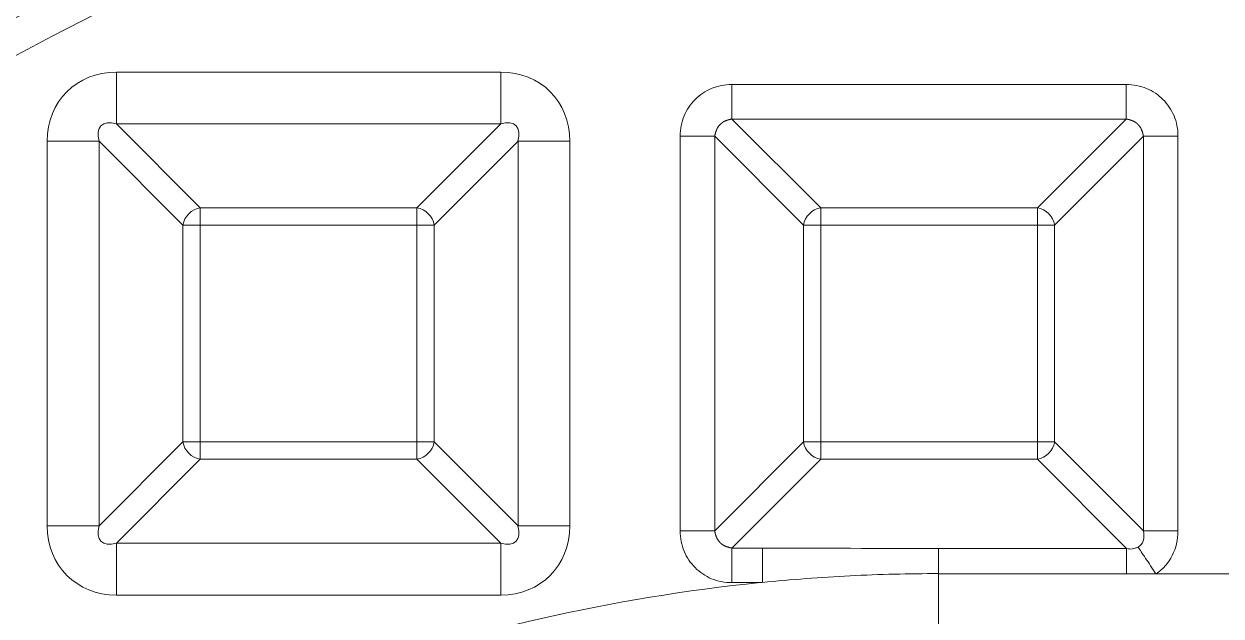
# Model space of a CAD drawing. Header units: millimetres. Extents: x 559 to 1112, y 323 to 643.
# Drawn here: x 680.6 to 712.62, y 543.86 to 559.69 of the extents above; entities that cross this region are included whole.
import ezdxf

# ---------------------------------------------------------------- set-up
doc = ezdxf.new("R2010")
doc.units = ezdxf.units.MM
doc.layers.add('core', color=7, linetype='Continuous', lineweight=20)

msp = doc.modelspace()

# ---------------------------------------------------------------- linework, layer by layer
at = {"layer": 'core', "lineweight": 13}
for p, q in [((693.351, 558.404), (683.07, 558.404)), ((683.07, 557.017), (683.07, 558.404)), ((693.351, 558.404), (693.351, 557.017)), ((710.081, 558.072), (699.538, 558.072)), ((683.07, 557.017), (693.351, 557.017)), ((683.07, 557.017), (685.313, 554.774)), ((691.108, 554.774), (693.351, 557.017)), ((699.538, 557.148), (710.081, 557.148)), ((699.538, 557.148), (701.912, 554.774)), ((707.707, 554.774), (710.081, 557.148)), ((698.152, 556.686), (698.152, 546.143)), ((699.076, 546.143), (699.076, 556.686)), ((701.45, 554.312), (699.076, 556.686)), ((710.543, 556.686), (708.169, 554.312)), ((710.543, 556.686), (710.543, 546.143)), ((711.468, 546.143), (711.468, 556.686)), ((681.221, 556.555), (681.221, 546.274)), ((681.221, 556.555), (682.608, 556.555)), ((682.608, 546.274), (682.608, 556.555)), ((684.851, 554.312), (682.608, 556.555)), ((693.814, 556.555), (691.57, 554.312)), ((693.814, 556.555), (695.2, 556.555)), ((693.814, 556.555), (693.814, 546.274)), ((695.2, 546.274), (695.2, 556.555)), ((691.108, 554.774), (685.313, 554.774)), ((685.313, 554.312), (685.313, 554.774)), ((691.108, 554.774), (691.108, 554.312)), ((707.707, 554.774), (701.912, 554.774)), ((701.912, 554.312), (701.912, 554.774)), ((707.707, 554.774), (707.707, 554.312)), ((684.851, 554.312), (685.313, 554.312)), ((684.851, 554.312), (684.851, 548.517)), ((685.313, 554.312), (691.108, 554.312)), ((685.313, 548.517), (685.313, 554.312)), ((691.108, 554.312), (691.108, 548.517)), ((691.108, 554.312), (691.57, 554.312)), ((691.57, 548.517), (691.57, 554.312)), ((701.45, 554.312), (701.912, 554.312)), ((701.45, 554.312), (701.45, 548.517)), ((701.912, 554.312), (707.707, 554.312)), ((701.912, 548.517), (701.912, 554.312)), ((707.707, 554.312), (707.707, 548.517)), ((707.707, 554.312), (708.169, 554.312)), ((708.169, 548.517), (708.169, 554.312)), ((682.608, 546.274), (684.851, 548.517)), ((685.313, 548.517), (684.851, 548.517)), ((691.108, 548.517), (685.313, 548.517)), ((685.313, 548.055), (685.313, 548.517)), ((691.57, 548.517), (691.108, 548.517)), ((691.108, 548.517), (691.108, 548.055)), ((691.57, 548.517), (693.814, 546.274)), ((699.076, 546.143), (701.45, 548.517)), ((701.912, 548.517), (701.45, 548.517)), ((707.707, 548.517), (701.912, 548.517)), ((701.912, 548.055), (701.912, 548.517)), ((708.169, 548.517), (707.707, 548.517)), ((707.707, 548.517), (707.707, 548.055)), ((708.169, 548.517), (710.543, 546.143)), ((685.313, 548.055), (683.07, 545.811)), ((685.313, 548.055), (691.108, 548.055)), ((693.351, 545.811), (691.108, 548.055)), ((701.912, 548.055), (699.538, 545.681)), ((701.912, 548.055), (707.707, 548.055)), ((710.095, 545.667), (707.707, 548.055)), ((682.608, 546.274), (681.221, 546.274)), ((695.2, 546.274), (693.814, 546.274)), ((711.468, 546.143), (710.543, 546.143)), ((683.07, 544.425), (683.07, 545.811)), ((693.351, 545.811), (683.07, 545.811)), ((693.351, 545.811), (693.351, 544.425)), ((700.353, 545.681), (699.538, 545.681)), ((700.353, 545.681), (700.353, 544.76)), ((710.095, 545.667), (705.061, 545.668)), ((699.538, 544.756), (700.289, 544.756)), ((705.061, 544.996), (710.095, 544.996)), ((710.881, 544.996), (710.888, 544.996)), ((710.888, 544.996), (715.292, 544.996)), ((683.07, 544.425), (693.351, 544.425))]:
    msp.add_line(p, q, dxfattribs=at)
for centre, radius, start, end in [((719.145, 493.318), 100.6, 102.90589, 234.03401), ((719.145, 493.318), 100.175, 102.90589, 234.02621), ((719.145, 493.318), 99.403, 102.30628, 234.05643), ((719.145, 493.318), 99.101, 102.30628, 234.08425), ((719.145, 493.318), 99.011, 102.22118, 234.09442), ((719.145, 487.282), 81.386, 111.93998, 122.1306), ((705.061, 497.342), 47.654, 95.7469, 124.2087)]:
    msp.add_arc(centre, radius, start, end, dxfattribs=at)
for centre, major_axis, ratio, start_param, end_param in [((683.411, 556.214), (-1.665, 1.665), 0.854588, 5.576034, 6.990337), ((693.01, 556.214), (1.665, 1.665), 0.854588, 5.576034, 6.990337), ((683.411, 556.214), (-0.753, 0.753), 0.472398, 5.576034, 6.990337), ((693.01, 556.214), (0.753, 0.753), 0.472398, 5.576034, 6.990337), ((685.313, 554.312), (0.356, 0.356), 0.854588, 0.863645, 2.277948), ((691.108, 554.312), (0.356, -0.356), 0.854588, 0.863645, 2.277948), ((701.912, 554.312), (0.356, 0.356), 0.854588, 0.863645, 2.277948), ((707.707, 554.312), (0.356, -0.356), 0.854588, 0.863645, 2.277948), ((685.313, 548.517), (-0.356, 0.356), 0.854588, 0.863645, 2.277948), ((691.108, 548.517), (-0.356, -0.356), 0.854588, 0.863645, 2.277948), ((701.912, 548.517), (-0.356, 0.356), 0.854588, 0.863645, 2.277948), ((707.707, 548.517), (-0.356, -0.356), 0.854588, 0.863645, 2.277948), ((683.411, 546.615), (-1.665, -1.665), 0.854588, 5.576034, 6.990337), ((683.411, 546.615), (0.753, 0.753), 0.472398, 2.434441, 3.848744), ((693.01, 546.615), (1.665, -1.665), 0.854588, 5.576034, 6.990337), ((693.01, 546.615), (-0.753, 0.753), 0.472398, 2.434441, 3.848744), ((709.825, 546.399), (-0.641, 0.641), 0.555158, 2.976246, 3.848744), ((709.825, 546.399), (-1.249, 1.249), 0.854588, 2.981525, 3.848744)]:
    msp.add_ellipse(centre, major_axis=major_axis, ratio=ratio, start_param=start_param, end_param=end_param, dxfattribs=at)
for points in [[(688.407, 563.599), (686.933, 563.005), (684.019, 561.732), (679.766, 559.573), (675.646, 557.171), (671.671, 554.535), (667.856, 551.672), (664.213, 548.594), (660.754, 545.31), (657.492, 541.83), (654.436, 538.168), (651.598, 534.335), (648.986, 530.344), (646.61, 526.209), (644.477, 521.943), (642.595, 517.56), (640.97, 513.076), (640.062, 510.029), (639.652, 508.493)], [(699.538, 558.072), (699.44, 558.072), (699.25, 558.054), (698.987, 557.975), (698.752, 557.848), (698.547, 557.677), (698.376, 557.472), (698.249, 557.237), (698.17, 556.974), (698.152, 556.784), (698.152, 556.686)], [(711.468, 556.686), (711.467, 556.784), (711.449, 556.974), (711.37, 557.237), (711.243, 557.472), (711.073, 557.677), (710.868, 557.848), (710.632, 557.975), (710.369, 558.054), (710.179, 558.072), (710.081, 558.072)], [(698.152, 546.143), (698.152, 546.045), (698.17, 545.855), (698.249, 545.592), (698.376, 545.356), (698.547, 545.151), (698.752, 544.981), (698.987, 544.854), (699.25, 544.775), (699.44, 544.757), (699.538, 544.756)], [(705.061, 545.668), (703.492, 545.668), (701.923, 545.681), (700.353, 545.681)], [(710.399, 545.708), (710.375, 545.695), (710.325, 545.673), (710.247, 545.655), (710.17, 545.654), (710.12, 545.662), (710.095, 545.667)], [(700.289, 544.756), (700.307, 544.758), (700.324, 544.76), (700.341, 544.762)], [(705.061, 543.302), (705.061, 543.867), (705.061, 544.432), (705.061, 544.996)]]:
    msp.add_open_spline(points, degree=3, dxfattribs=at)
for points, knots in [([(699.538, 557.148), (699.538, 557.167), (699.538, 557.212), (699.538, 557.298), (699.538, 557.402), (699.538, 557.559), (699.538, 557.781), (699.538, 557.974), (699.538, 558.072)], [0, 0, 0, 0, 0.125, 0.25, 0.375, 0.5, 0.75, 1, 1, 1, 1]), ([(710.081, 558.072), (710.081, 557.974), (710.081, 557.781), (710.081, 557.559), (710.081, 557.402), (710.081, 557.298), (710.081, 557.212), (710.081, 557.167), (710.081, 557.148)], [0, 0, 0, 0, 0.25, 0.5, 0.625, 0.75, 0.875, 1, 1, 1, 1]), ([(699.076, 556.686), (699.077, 556.691), (699.078, 556.7), (699.081, 556.713), (699.083, 556.727), (699.086, 556.74), (699.089, 556.752), (699.093, 556.765), (699.096, 556.777), (699.099, 556.789), (699.103, 556.801), (699.107, 556.812), (699.111, 556.824), (699.115, 556.835), (699.119, 556.845), (699.123, 556.856), (699.127, 556.866), (699.132, 556.876), (699.136, 556.885), (699.141, 556.895), (699.146, 556.904), (699.15, 556.912), (699.155, 556.921), (699.16, 556.929), (699.165, 556.936), (699.17, 556.944), (699.176, 556.951), (699.181, 556.958), (699.187, 556.965), (699.192, 556.972), (699.198, 556.978), (699.204, 556.985), (699.21, 556.991), (699.216, 556.997), (699.222, 557.003), (699.228, 557.009), (699.234, 557.015), (699.241, 557.021), (699.247, 557.027), (699.253, 557.032), (699.26, 557.038), (699.267, 557.043), (699.274, 557.049), (699.282, 557.054), (699.289, 557.059), (699.297, 557.065), (699.305, 557.07), (699.313, 557.074), (699.322, 557.079), (699.331, 557.084), (699.34, 557.089), (699.35, 557.093), (699.36, 557.098), (699.37, 557.102), (699.38, 557.106), (699.391, 557.11), (699.402, 557.114), (699.413, 557.118), (699.424, 557.122), (699.436, 557.125), (699.448, 557.129), (699.46, 557.132), (699.472, 557.135), (699.485, 557.138), (699.498, 557.141), (699.511, 557.143), (699.525, 557.146), (699.534, 557.147), (699.538, 557.148)], [0, 0, 0, 0, 0.020675, 0.040866, 0.060605, 0.07992, 0.098835, 0.117371, 0.135543, 0.153363, 0.170841, 0.187981, 0.204787, 0.22126, 0.237395, 0.25319, 0.268636, 0.283725, 0.29845, 0.312813, 0.326834, 0.340534, 0.353936, 0.367066, 0.379951, 0.392619, 0.4051, 0.417422, 0.429605, 0.441669, 0.453634, 0.465519, 0.477344, 0.48913, 0.500894, 0.512658, 0.524442, 0.536269, 0.548162, 0.560143, 0.572233, 0.584456, 0.596833, 0.609387, 0.62214, 0.635115, 0.648336, 0.661823, 0.675596, 0.689673, 0.704073, 0.718809, 0.733883, 0.749287, 0.765014, 0.781059, 0.797418, 0.814088, 0.831072, 0.848374, 0.866, 0.883965, 0.902284, 0.920977, 0.940067, 0.95958, 0.979547, 1, 1, 1, 1]), ([(710.081, 557.148), (710.086, 557.147), (710.095, 557.146), (710.109, 557.143), (710.122, 557.141), (710.135, 557.138), (710.148, 557.135), (710.16, 557.132), (710.173, 557.128), (710.185, 557.125), (710.196, 557.121), (710.208, 557.117), (710.219, 557.113), (710.23, 557.109), (710.241, 557.105), (710.251, 557.101), (710.261, 557.097), (710.271, 557.092), (710.281, 557.088), (710.29, 557.083), (710.299, 557.079), (710.308, 557.074), (710.316, 557.069), (710.324, 557.064), (710.332, 557.059), (710.339, 557.054), (710.347, 557.048), (710.354, 557.043), (710.361, 557.037), (710.367, 557.032), (710.374, 557.026), (710.38, 557.02), (710.386, 557.014), (710.392, 557.008), (710.398, 557.002), (710.404, 556.996), (710.41, 556.99), (710.416, 556.984), (710.422, 556.977), (710.428, 556.971), (710.433, 556.964), (710.439, 556.957), (710.444, 556.95), (710.45, 556.943), (710.455, 556.935), (710.46, 556.927), (710.465, 556.919), (710.47, 556.911), (710.475, 556.902), (710.479, 556.893), (710.484, 556.884), (710.489, 556.874), (710.493, 556.864), (710.497, 556.854), (710.501, 556.844), (710.505, 556.833), (710.509, 556.822), (710.513, 556.811), (710.517, 556.8), (710.521, 556.788), (710.524, 556.776), (710.527, 556.764), (710.53, 556.752), (710.533, 556.739), (710.536, 556.726), (710.539, 556.713), (710.541, 556.7), (710.543, 556.69), (710.543, 556.686)], [0, 0, 0, 0, 0.020675, 0.040866, 0.060605, 0.07992, 0.098835, 0.117371, 0.135543, 0.153363, 0.170841, 0.187981, 0.204787, 0.22126, 0.237395, 0.25319, 0.268636, 0.283725, 0.29845, 0.312813, 0.326834, 0.340534, 0.353936, 0.367066, 0.379951, 0.392619, 0.4051, 0.417422, 0.429605, 0.441669, 0.453634, 0.465519, 0.477344, 0.48913, 0.500894, 0.512658, 0.524442, 0.536269, 0.548162, 0.560143, 0.572233, 0.584456, 0.596833, 0.609387, 0.62214, 0.635115, 0.648336, 0.661823, 0.675596, 0.689673, 0.704073, 0.718809, 0.733883, 0.749287, 0.765014, 0.781059, 0.797418, 0.814088, 0.831072, 0.848374, 0.866, 0.883965, 0.902284, 0.920977, 0.940067, 0.95958, 0.979547, 1, 1, 1, 1]), ([(698.152, 556.686), (698.25, 556.686), (698.443, 556.686), (698.666, 556.686), (698.822, 556.686), (698.926, 556.686), (699.012, 556.686), (699.057, 556.686), (699.076, 556.686)], [0, 0, 0, 0, 0.25, 0.5, 0.625, 0.75, 0.875, 1, 1, 1, 1]), ([(710.543, 556.686), (710.563, 556.686), (710.608, 556.686), (710.694, 556.686), (710.797, 556.686), (710.954, 556.686), (711.176, 556.686), (711.37, 556.686), (711.468, 556.686)], [0, 0, 0, 0, 0.125, 0.25, 0.375, 0.5, 0.75, 1, 1, 1, 1]), ([(699.076, 546.143), (699.057, 546.143), (699.012, 546.143), (698.926, 546.143), (698.822, 546.143), (698.666, 546.143), (698.443, 546.143), (698.25, 546.143), (698.152, 546.143)], [0, 0, 0, 0, 0.125, 0.25, 0.375, 0.5, 0.75, 1, 1, 1, 1]), ([(699.538, 545.681), (699.534, 545.681), (699.524, 545.683), (699.511, 545.685), (699.497, 545.688), (699.484, 545.691), (699.472, 545.694), (699.459, 545.697), (699.447, 545.701), (699.435, 545.704), (699.423, 545.708), (699.412, 545.712), (699.4, 545.715), (699.389, 545.719), (699.379, 545.724), (699.368, 545.728), (699.358, 545.732), (699.348, 545.736), (699.339, 545.741), (699.33, 545.746), (699.321, 545.75), (699.312, 545.755), (699.304, 545.76), (699.295, 545.765), (699.288, 545.77), (699.28, 545.775), (699.273, 545.78), (699.266, 545.786), (699.259, 545.791), (699.252, 545.797), (699.246, 545.803), (699.239, 545.809), (699.233, 545.815), (699.227, 545.821), (699.221, 545.827), (699.215, 545.833), (699.209, 545.839), (699.203, 545.845), (699.198, 545.852), (699.192, 545.858), (699.186, 545.865), (699.181, 545.872), (699.175, 545.879), (699.17, 545.886), (699.165, 545.894), (699.16, 545.902), (699.155, 545.91), (699.15, 545.918), (699.145, 545.927), (699.14, 545.936), (699.135, 545.945), (699.131, 545.955), (699.127, 545.964), (699.122, 545.974), (699.118, 545.985), (699.114, 545.996), (699.11, 546.006), (699.106, 546.018), (699.103, 546.029), (699.099, 546.041), (699.096, 546.053), (699.092, 546.065), (699.089, 546.077), (699.086, 546.09), (699.083, 546.102), (699.081, 546.116), (699.078, 546.129), (699.077, 546.138), (699.076, 546.143)], [0, 0, 0, 0, 0.020675, 0.040866, 0.060605, 0.07992, 0.098835, 0.117371, 0.135543, 0.153363, 0.170841, 0.187981, 0.204787, 0.22126, 0.237395, 0.25319, 0.268636, 0.283725, 0.29845, 0.312813, 0.326834, 0.340534, 0.353936, 0.367066, 0.379951, 0.392619, 0.4051, 0.417422, 0.429605, 0.441669, 0.453634, 0.465519, 0.477344, 0.48913, 0.500894, 0.512658, 0.524442, 0.536269, 0.548162, 0.560143, 0.572233, 0.584456, 0.596833, 0.609387, 0.62214, 0.635115, 0.648336, 0.661823, 0.675596, 0.689673, 0.704073, 0.718809, 0.733883, 0.749287, 0.765014, 0.781059, 0.797418, 0.814088, 0.831072, 0.848374, 0.866, 0.883965, 0.902284, 0.920977, 0.940067, 0.95958, 0.979547, 1, 1, 1, 1]), ([(699.538, 544.756), (699.538, 544.855), (699.538, 545.048), (699.538, 545.27), (699.538, 545.427), (699.538, 545.53), (699.538, 545.616), (699.538, 545.661), (699.538, 545.681)], [0, 0, 0, 0, 0.25, 0.5, 0.625, 0.75, 0.875, 1, 1, 1, 1]), ([(710.399, 545.708), (710.423, 545.672), (710.453, 545.627), (710.522, 545.525), (710.561, 545.467), (710.645, 545.343), (710.69, 545.276), (710.783, 545.138), (710.831, 545.067), (710.879, 544.995)], [0, 0, 0, 0, 0.25, 0.25, 0.5, 0.5, 0.75, 0.75, 1, 1, 1, 1]), ([(710.095, 544.996), (710.095, 545.07), (710.095, 545.142), (710.095, 545.277), (710.095, 545.34), (710.095, 545.456), (710.095, 545.508), (710.095, 545.598), (710.095, 545.637), (710.095, 545.667)], [0, 0, 0, 0, 0.25, 0.25, 0.5, 0.5, 0.75, 0.75, 1, 1, 1, 1]), ([(700.341, 544.762), (700.733, 544.801), (701.126, 544.835), (701.912, 544.894), (702.305, 544.919), (703.092, 544.959), (703.486, 544.974), (704.273, 544.993), (704.667, 544.998), (705.061, 544.998)], [0, 0, 0, 0, 0.25, 0.25, 0.5, 0.5, 0.75, 0.75, 1, 1, 1, 1]), ([(710.095, 544.996), (710.226, 544.996), (710.357, 544.996), (710.619, 544.996), (710.75, 544.996), (710.881, 544.996)], [0, 0, 0, 0, 0.5, 0.5, 1, 1, 1, 1])]:
    msp.add_open_spline(points, degree=3, knots=knots, dxfattribs=at)
msp.add_rational_spline([(705.061, 544.997), (705.061, 545.303), (705.061, 545.543), (705.061, 545.668)], [0.998242551931, 0.931065283657, 0.931651099351, 0.999999999011], degree=3, dxfattribs=at)

doc.saveas('drawing.dxf')
